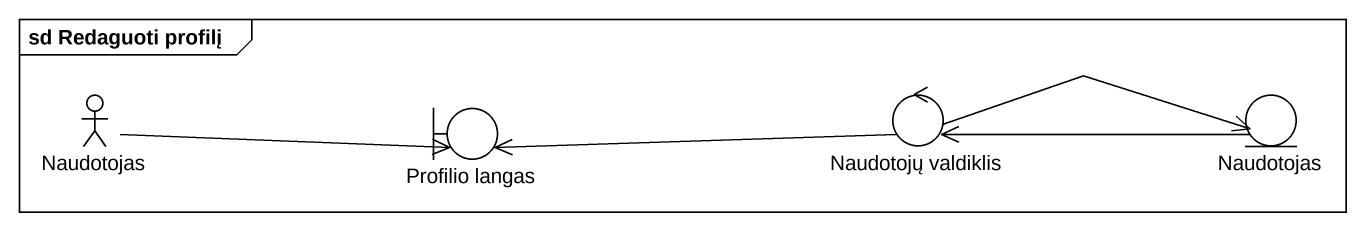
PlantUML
@startuml
mainframe sd Redaguoti profilį
actor Naudotojas
boundary "Profilio langas" as Profilio_langas
control "Naudotojų valdiklis" as Naudotojų_valdiklis
entity "Naudotojas" as Naudotojas_2
Naudotojas -right-> Profilio_langas
Naudotojų_valdiklis -left-> Profilio_langas
Naudotojų_valdiklis -right-> Naudotojas_2
Naudotojas_2 -left-> Naudotojų_valdiklis
@enduml
